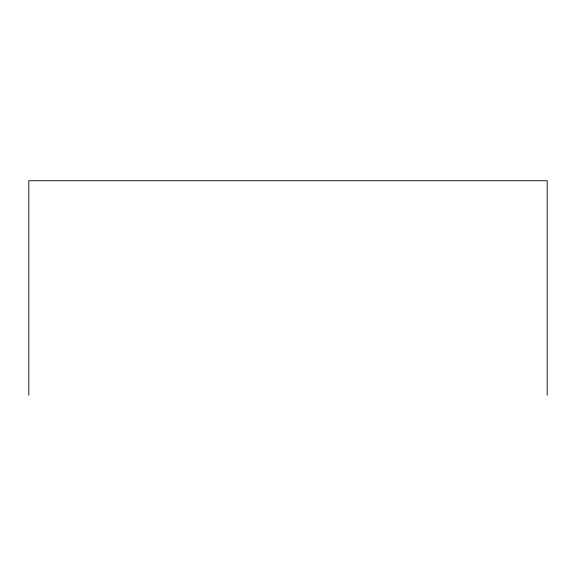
<?xml version="1.0" encoding="UTF-8"?>
<svg xmlns="http://www.w3.org/2000/svg" width="576" height="576" viewBox="0 0 576 576"><rect width="100%" height="100%" fill="white"/><g stroke="black" fill="none" stroke-linecap="round" stroke-linejoin="round"><path stroke-width="0.86" d="M547.2 395.273L547.2 180.727L28.8 180.727L28.8 395.273"/></g></svg>
